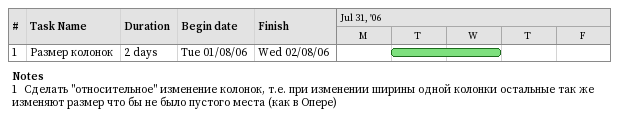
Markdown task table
| ID | Task | Duration | Start | Finish |
|---|---|---|---|---|
| 1 | Размер колонок | 2d | 2006-08-01 | 2006-08-02 |

Notes
- 1: Сделать "относительное" изменение колонок, т.е. при изменении ширины одной колонки остальные так же изменяют размер что бы не было пустого места (как в Опере)
